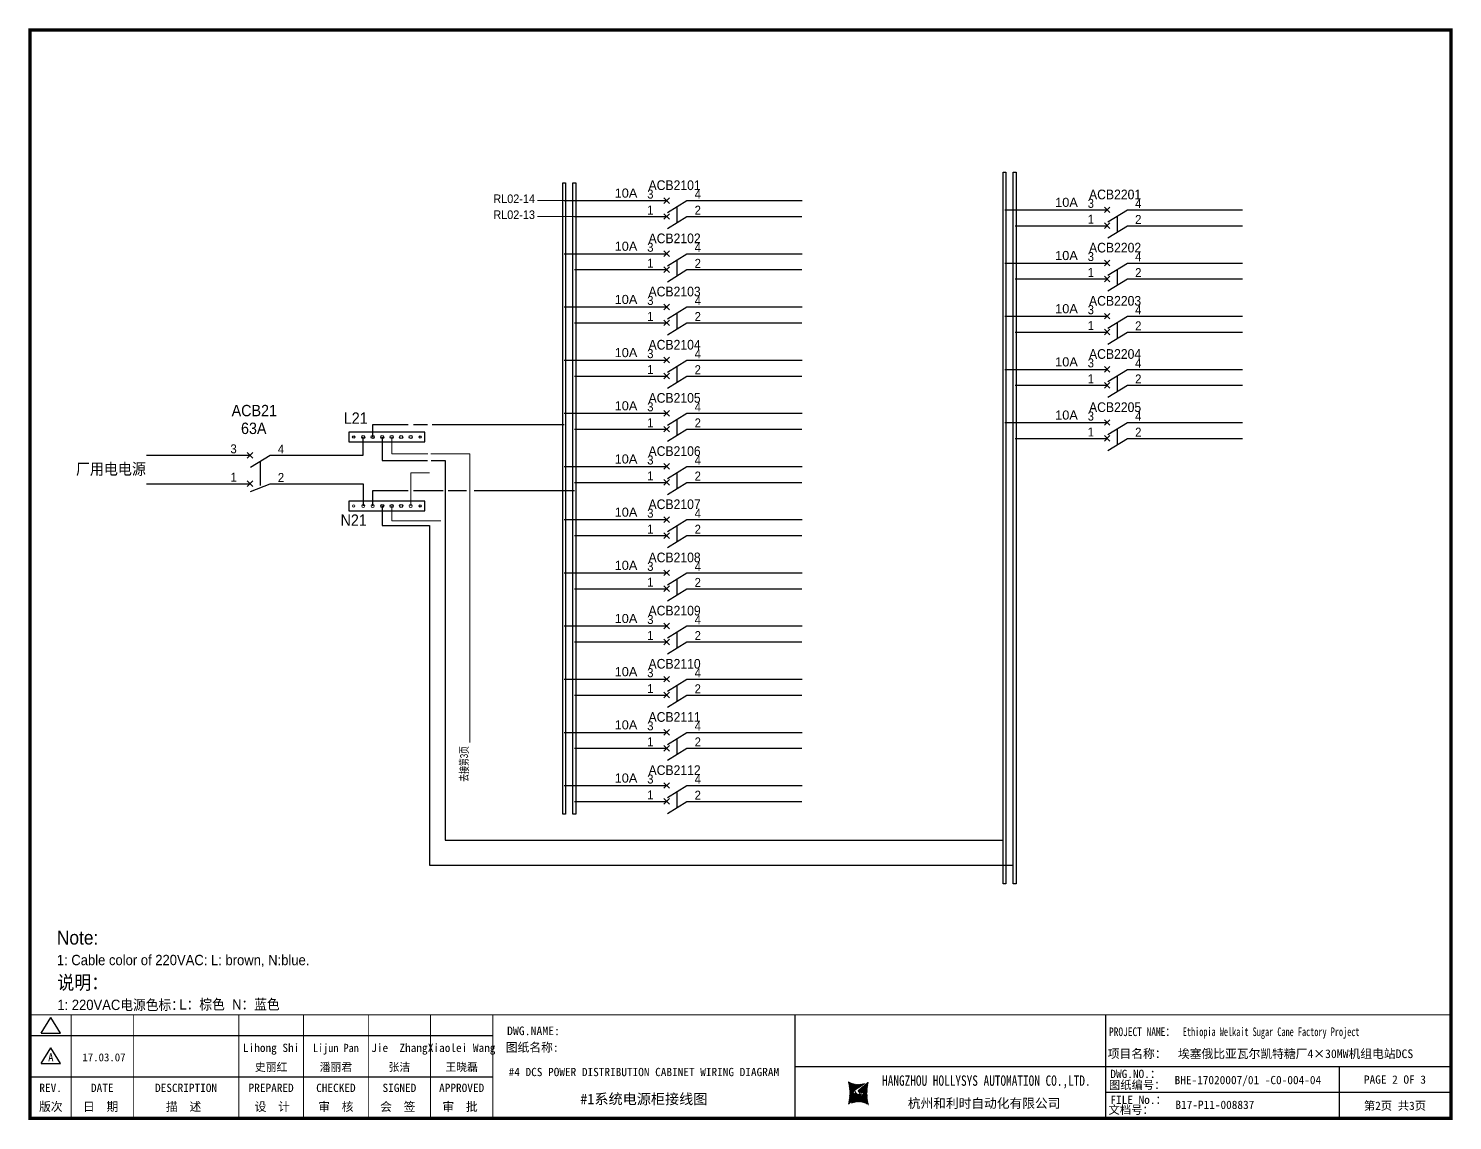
# Model space of a CAD drawing. Extents: x 81444 to 119867, y -54538 to -29386.
# Drawn here: x 96535 to 100660, y -50023 to -46860 of the extents above; entities that cross this region are included whole.
import ezdxf
from ezdxf.enums import TextEntityAlignment as Align
from ezdxf.lldxf.tags import DXFTag

# ---------------------------------------------------------------- set-up
doc = ezdxf.new("R2010")
doc.units = 0
doc.header["$LTSCALE"] = 100
doc.header["$MEASUREMENT"] = 0
for name, color, linetype in [('t', 1, 'Continuous'), ('标准图框及表格', 7, 'Continuous'), ('空气开关', 7, 'Continuous')]:
    doc.layers.add(name, color=color, linetype=linetype)
doc.layers.add('细实线', color=7, linetype='Continuous', lineweight=20)
doc.styles.add('HZ', font='arial.ttf', dxfattribs={"width": 0.7})
doc.styles.get("Standard").update_dxf_attribs({"font": ''})
doc.styles.get('Standard').set_extended_font_data('SimSun')
tags = doc.linetypes.add('CENTER', pattern=[2, 1.25, -0.25, 0.25, -0.25]).pattern_tags.tags
tags[10:11] = [DXFTag(74, 4), DXFTag(75, 0), DXFTag(340, '0'), DXFTag(46, 1.0), DXFTag(50, 0.0), DXFTag(44, 0.0), DXFTag(45, 0.0)]
tags[8:9] = [DXFTag(74, 4), DXFTag(75, 0), DXFTag(340, '0'), DXFTag(46, 1.0), DXFTag(50, 0.0), DXFTag(44, 0.0), DXFTag(45, 0.0)]
tags[6:7] = [DXFTag(74, 4), DXFTag(75, 0), DXFTag(340, '0'), DXFTag(46, 1.0), DXFTag(50, 0.0), DXFTag(44, 0.0), DXFTag(45, 0.0)]
tags[4:5] = [DXFTag(74, 4), DXFTag(75, 0), DXFTag(340, '0'), DXFTag(46, 1.0), DXFTag(50, 0.0), DXFTag(44, 0.0), DXFTag(45, 0.0)]
pattern_1 = [(45, (0, 0), (-0.736262898216564, 0.7362628982165641), [])]

# ---------------------------------------------------------------- blocks, each defined once
blk = doc.blocks.new('图框')
at = {"layer": '标准图框及表格'}
h = blk.add_hatch(dxfattribs=at)
h.set_pattern_fill('ANSI31', color=5, scale=8.329863809039892, style=0)
h.set_pattern_definition(pattern_1)
edge = h.paths.add_edge_path()
edge.add_arc((2399.257256036391, -2998.153851416566), 55.18534773488954, 238.1092081981581, 291.6531626184834)
edge.add_line((2419.619937407027, -3049.445018414634), (2388.525499730735, -3070.242821799802))
edge.add_arc((2238.907377712399, -3078.328790578547), 135.3602868968974, 346.3915348661821, 374.2500326978034)
edge.add_line((2370.467593623529, -3110.177132109857), (2397.50623789792, -3087.85242802291))
edge.add_line((2391.339199201146, -3080.281448750429), (2396.143986595598, -3080.898839897796))
edge.add_spline(control_points=[(2397.470018868538, -3087.887634953957), (2398.35948137939, -3087.023080631327), (2399.970992452319, -3085.456697735681), (2399.869182150054, -3081.252294174519), (2397.426500162081, -3081.012803431273), (2396.121921064187, -3080.884897048199)], knot_values=[0, 0, 0, 0, 6.844331067525468, 12.40042740766005, 18.76924275352248, 18.76924275352248, 18.76924275352248, 18.76924275352248], weights=[1, 1, 1, 1, 1, 1], degree=3, periodic=0)
edge.add_spline(control_points=[(2388.515363058686, -3070.265433304907), (2387.789374929038, -3070.86905758363), (2386.478198365832, -3071.959237952229), (2385.544096281083, -3073.38263759949), (2385.127199159644, -3074.017912079413)], knot_values=[0, 0, 0, 0, 5.253673658024614, 9.488438564008057, 9.488438564008057, 9.488438564008057, 9.488438564008057], weights=[1, 1, 1, 1, 1], degree=3, periodic=0)
edge.add_spline(control_points=[(2386.272665588534, -3072.281716856574), (2385.721471206634, -3072.905523096015), (2384.632427465753, -3074.386714445929), (2384.912828655535, -3077.72895088909), (2387.858851342782, -3079.895552619193), (2390.185443934519, -3080.145534927004), (2391.314573401905, -3080.266855002868)], knot_values=[10.66597461496156, 10.66597461496156, 10.66597461496156, 10.66597461496156, 18.97770399508879, 28.89455822145742, 41.119553648298, 52.64692538081317, 52.64692538081317, 52.64692538081317, 52.64692538081317], weights=[1, 1, 1, 1, 1, 1, 1], degree=3, periodic=0)
h = blk.add_hatch(dxfattribs=at)
h.set_pattern_fill('ANSI31', color=3, scale=8.329863809039892, style=0)
h.set_pattern_definition(pattern_1)
edge = h.paths.add_edge_path()
edge.add_line((2402.469732125144, -3075.776359090531), (2407.706041465404, -3076.440586092609))
edge.add_spline(control_points=[(2401.044493204623, -3068.769946203269), (2400.155030693568, -3069.634500525768), (2398.543519620813, -3071.200883421574), (2398.645329922932, -3075.40528698259), (2401.088011911052, -3075.644777725895), (2402.392591008975, -3075.772684108895)], knot_values=[0, 0, 0, 0, 6.844331067526932, 12.40042740766158, 18.76924275352342, 18.76924275352342, 18.76924275352342, 18.76924275352342], weights=[1, 1, 1, 1, 1, 1], degree=3, periodic=0)
edge.add_line((2428.046918449632, -3046.480449047325), (2401.008274175249, -3068.805153134272))
edge.add_spline(control_points=[(2412.625169549749, -3083.918607966574), (2413.015644598316, -3083.422785431954), (2413.86377905187, -3082.052674005965), (2413.601683417044, -3078.928630268005), (2410.655660730175, -3076.762028538062), (2408.329068138031, -3076.512046230251), (2407.199938671052, -3076.390726154226)], knot_values=[12.65408913243743, 12.65408913243743, 12.65408913243743, 12.65408913243743, 18.97770399508879, 28.89455822145742, 41.119553648298, 52.64692538081317, 52.64692538081317, 52.64692538081317, 52.64692538081317], weights=[1, 1, 1, 1, 1, 1, 1], degree=3, periodic=0)
edge.add_line((2411.626283690712, -3084.975693399283), (2412.781242849298, -3083.732051979769))
edge.add_line((2410.021343801694, -3086.399138189481), (2411.626283690712, -3084.975693399414))
edge.add_line((2378.894574665755, -3107.212562742519), (2409.989012342048, -3086.414759357351))
edge.add_arc((2399.257256036391, -3158.503729740543), 55.18534773488965, 58.10920819815809, 111.6531626184834)
edge.add_arc((2559.607134360383, -3078.328790578547), 135.360286896897, 166.3915348661823, 194.2500326978024)
at = {"color": 7}
for p, q in [((2215.642035047145, -2851.581424744189), (2215.642035047145, -3151.581424744189)), ((3115.642035047145, -2851.581424744189), (3115.642035047145, -3151.581424744189)), ((0, -2911.581424744189), (1340.158172602998, -2911.581424744189)), ((2215.642035047145, -3001.581424744189), (3115.642035047145, -3001.581424744189)), ((3115.642035047145, -3001.581424744189), (4115.642035047145, -3001.581424744189)), ((3791.785572043125, -3001.581424744189), (3791.785572043125, -3151.581424744189)), ((0, -3031.581424744189), (1340.158172602998, -3031.581424744189)), ((4115.642035047145, -3076.581424744189), (3115.642035047145, -3076.581424744189))]:
    blk.add_line(p, q, dxfattribs=at)
at = {"color": 7, "const_width": 3}
blk.add_lwpolyline([(4115.642035047145, -2851.581424744189), (0, -2851.581424744189)], dxfattribs=at)
at = {"layer": 't', "color": 7}
for p, q in [((31.94938321653171, -2904.992613363662), (59.89920926059131, -2859.122325316828)), ((87.8490353046218, -2904.992613363662), (59.89920926059131, -2859.122325316828)), ((31.94938321653171, -2904.992613363662), (87.8490353046218, -2904.992613363662)), ((31.94938321653171, -2992.977239491032), (59.89920926059131, -2947.106951444141)), ((87.8490353046218, -2992.977239491032), (59.89920926059131, -2947.106951444141)), ((31.94938321653171, -2992.977239491032), (87.8490353046218, -2992.977239491032))]:
    blk.add_line(p, q, dxfattribs=at)
at = {"layer": 't', "color": 7, "const_width": 9.61519705431492}
blk.add_lwpolyline([(4115.642035047145, -3151.581424744189), (4115.642035047145, 0), (0, 0), (0, -3151.581424744189)], close=True, dxfattribs=at)
at = {"layer": 't', "color": 7, "const_width": 2.40379926357873}
for points in [[(118.7653193609731, -2852.783324375967), (118.7653193609731, -3151.581424744189)], [(299.0502641293569, -2852.783324375967), (299.0502641293569, -3151.581424744189)], [(604.3883150879992, -2852.783324375967), (604.3883150879992, -3156.41304604568)], [(791.9882990770857, -2852.783324375967), (791.9882990770857, -3156.41304604568)], [(979.588283066143, -2852.783324375967), (979.588283066143, -3156.41304604568)], [(1159.873227834585, -2852.783324375967), (1159.873227834585, -3156.41304604568)], [(1340.158172602998, -2852.783324375967), (1340.158172602998, -3156.41304604568)]]:
    blk.add_lwpolyline(points, dxfattribs=at)
at = {"color": 7, "linetype": 'CENTER'}
for s, height, p in [('图纸编号：', 24, (3125.2212882557, -3066.664538382978)), ('杭州和利时自动化有限公司', 27, (2542.549152440595, -3121.114498389041)), ('文档号：', 24, (3124.032392707933, -3138.728717091954))]:
    blk.add_text(s, height=height, dxfattribs=at).set_placement(p)
at = {"color": 7, "flags": 8}
for tag, p, height in [('DWG.NAME:', (1381.636459220965, -2910.37952511241), 25), ('PROJECTNAME:', (3125.480185663539, -2912.807924402037), 24), ('PROJECTNAME：', (3339.10867075545, -2913.108539231762), 25), ('DWG.NO.:', (3128.186172261583, -3030.402470643486), 24), ('图纸编号', (3315.362718925957, -3052.404678158069), 24), ('FILENO.:', (3128.672545599984, -3106.104124450346), 24), ('文档号', (3317.726365529132, -3124.132485953713), 24)]:
    blk.add_attdef(tag, p, '', height=height, dxfattribs=at)
for tag, height, p in [('A', 23, (59.89920926059131, -2974.881554149018)), ('设计时间', 23, (213.8658221408186, -2974.881554149018)), ('RENLIU', 24, (698.1883070825425, -2950.380597809435)), ('SHUFENWANG', 24, (885.7882910716289, -2950.380597809435)), ('FANGHOU', 24, (1069.730755450379, -2950.380597809435)), ('DANDANLI', 24, (1250.015700218792, -2950.380597809435)), ('刘仁', 23, (698.1883070825425, -3002.188376027443)), ('王姝芬', 23, (885.7882910716289, -3002.188376027443)), ('侯方', 23, (1069.730755450379, -3002.188376027443)), ('李丹丹', 23, (1250.015700218792, -3002.188376027443)), ('#10STATIONONTROLCABINETCOVER', 30, (1777.900103825072, -3017.182374560078)), ('REV.', 24, (59.38265968048654, -3063.048954873535)), ('DATE', 24, (208.907791745165, -3063.048954873535)), ('DESCRIPTION', 24, (451.7192896086781, -3063.048954873535)), ('PREPARED', 24, (698.1883070825425, -3063.048954873535)), ('CHECKED', 24, (885.7882910716144, -3063.048954873535)), ('SIGNED', 24, (1069.730755450364, -3063.048954873535)), ('APPROVED', 24, (1250.015700218792, -3063.048954873535)), ('PAGEXOFX', 24, (3953.713803545135, -3039.081424744189)), ('图纸名称', 30, (1777.900103825072, -3094.695064044037)), ('第几页共几页', 24, (3953.713803545135, -3114.081424744189))]:
    blk.add_attdef(tag, text='', height=height, dxfattribs=at).set_placement(p, align=Align.MIDDLE)
for tag, p in [('图纸名称:', (1377.81237181677, -2965.923337057193)), ('项目名称：', (3121.562334825969, -2984.305160940257)), ('项目名称：', (3325.036680579346, -2984.305160940257))]:
    blk.add_attdef(tag, text='', height=25, dxfattribs=at).set_placement(p, align=Align.BOTTOM_LEFT)
at = {"color": 7, "width": 0.8, "flags": 8}
blk.add_attdef('HANGZHOUHOLLYSYSAUTOMATIONCO.,LTD.', text='', height=24, dxfattribs=at).set_placement((2770.082304289484, -3045.714803244191), align=Align.MIDDLE)
at = {"layer": 't', "color": 7}
for s, p in [('版次', (59.89920926059131, -3117.600441270843)), ('日  期', (204.1999693705875, -3117.600441270843)), ('描  述', (444.4895954714448, -3117.600441270843)), ('设  计', (701.4970341851513, -3117.600441270843)), ('审  核', (885.5947788425256, -3117.600441270843)), ('会  签', (1065.022933075787, -3117.600441270843)), ('审  批', (1245.3078778442, -3117.600441270843))]:
    blk.add_text(s, height=25, dxfattribs=at).set_placement(p, align=Align.MIDDLE_CENTER)
at = {"layer": '标准图框及表格', "color": 5, "style": 'HZ'}
for s, p in [('pgqh', (2373.884875617339, -3059.677228196226)), ('hollilas', (2374.051901626051, -3085.968484618272))]:
    blk.add_text(s, height=5.205656721233694, dxfattribs=at).set_placement(p)
at = {"layer": '标准图框及表格', "color": 3, "style": 'HZ'}
for s, height, p in [('auto', 8.676094535389492, (2400.907127263781, -3074.200036411981)), ('hollysys', 4.338047267694746, (2402.5381050141, -3099.731461394062))]:
    blk.add_text(s, height=height, dxfattribs=at).set_placement(p)
blk = doc.blocks.new('供电端子')
at = {"style": 'HZ', "width": 0.7}
blk.add_attdef('供电端子', (0, 0), '', height=17, dxfattribs=at)

msp = doc.modelspace()

# ---------------------------------------------------------------- linework, layer by layer
at = {"color": 6}
for p, q in [((98391.99919709458, -47366.6246254008), (98375.81543939991, -47350.44086770613)), ((98375.81543939991, -47366.6246254008), (98391.99919709458, -47350.44086770613)), ((98375.81543939991, -47412.7362608323), (98391.99919709458, -47396.55250313763)), ((98391.99919709458, -47412.7362608323), (98375.81543939991, -47396.55250313763)), ((98385.9893746223, -47393.3207327311), (98442.46104955842, -47358.53274655346)), ((99668.03985841759, -47393.46318301091), (99651.85610072291, -47377.27942531624)), ((99651.85610072291, -47393.46318301091), (99668.03985841759, -47377.27942531624)), ((99662.0300359453, -47420.15929034121), (99718.50171088142, -47385.37130416358)), ((98385.9893746223, -47439.4323681626), (98442.46104955842, -47404.64438198497)), ((99651.85610072291, -47439.57481844242), (99668.03985841759, -47423.39106074774)), ((99668.03985841759, -47439.57481844242), (99651.85610072291, -47423.39106074774)), ((99662.0300359453, -47466.27092577271), (99718.50171088142, -47431.48293959508)), ((98391.99919709458, -47520.6246254008), (98375.81543939991, -47504.44086770613)), ((98375.81543939991, -47520.6246254008), (98391.99919709458, -47504.44086770613)), ((98385.9893746223, -47547.3207327311), (98442.46104955842, -47512.53274655346)), ((98391.99919709458, -47566.7362608323), (98375.81543939991, -47550.55250313763)), ((98375.81543939991, -47566.7362608323), (98391.99919709458, -47550.55250313763)), ((98385.9893746223, -47593.4323681626), (98442.46104955842, -47558.64438198497)), ((99668.03985841759, -47547.46318301091), (99651.85610072291, -47531.27942531624)), ((99651.85610072291, -47547.46318301091), (99668.03985841759, -47531.27942531624)), ((99662.0300359453, -47574.15929034121), (99718.50171088142, -47539.37130416358)), ((99668.03985841759, -47593.57481844242), (99651.85610072291, -47577.39106074774)), ((99651.85610072291, -47593.57481844242), (99668.03985841759, -47577.39106074774)), ((99662.0300359453, -47620.27092577271), (99718.50171088142, -47585.48293959508)), ((98375.81543939991, -47674.6246254008), (98391.99919709458, -47658.44086770613)), ((98391.99919709458, -47674.6246254008), (98375.81543939991, -47658.44086770613)), ((98385.9893746223, -47701.3207327311), (98442.46104955842, -47666.53274655346)), ((99651.85610072291, -47701.46318301091), (99668.03985841759, -47685.27942531624)), ((99668.03985841759, -47701.46318301091), (99651.85610072291, -47685.27942531624)), ((98375.81543939991, -47720.7362608323), (98391.99919709458, -47704.55250313763)), ((98391.99919709458, -47720.7362608323), (98375.81543939991, -47704.55250313763)), ((98385.9893746223, -47747.4323681626), (98442.46104955842, -47712.64438198497)), ((99662.0300359453, -47728.15929034121), (99718.50171088142, -47693.37130416358)), ((99651.85610072291, -47747.57481844242), (99668.03985841759, -47731.39106074774)), ((99668.03985841759, -47747.57481844242), (99651.85610072291, -47731.39106074774)), ((99662.0300359453, -47774.27092577271), (99718.50171088142, -47739.48293959508)), ((98391.99919709458, -47828.6246254008), (98375.81543939991, -47812.44086770613)), ((98375.81543939991, -47828.6246254008), (98391.99919709458, -47812.44086770613)), ((98385.9893746223, -47855.3207327311), (98442.46104955842, -47820.53274655346)), ((99668.03985841759, -47855.46318301091), (99651.85610072291, -47839.27942531624)), ((99651.85610072291, -47855.46318301091), (99668.03985841759, -47839.27942531624)), ((99662.0300359453, -47882.15929034121), (99718.50171088142, -47847.37130416358)), ((98391.99919709458, -47874.7362608323), (98375.81543939991, -47858.55250313763)), ((98375.81543939991, -47874.7362608323), (98391.99919709458, -47858.55250313763)), ((98385.9893746223, -47901.4323681626), (98442.46104955842, -47866.64438198497)), ((99668.03985841759, -47901.57481844242), (99651.85610072291, -47885.39106074774)), ((99651.85610072291, -47901.57481844242), (99668.03985841759, -47885.39106074774)), ((99662.0300359453, -47928.27092577271), (99718.50171088142, -47893.48293959508)), ((98375.81543939991, -47982.6246254008), (98391.99919709458, -47966.44086770613)), ((98391.99919709458, -47982.6246254008), (98375.81543939991, -47966.44086770613)), ((98385.9893746223, -48009.3207327311), (98442.46104955842, -47974.53274655346)), ((98375.81543939991, -48028.7362608323), (98391.99919709458, -48012.55250313763)), ((98391.99919709458, -48028.7362608323), (98375.81543939991, -48012.55250313763)), ((99651.85610072291, -48009.46318301091), (99668.03985841759, -47993.27942531624)), ((99668.03985841759, -48009.46318301091), (99651.85610072291, -47993.27942531624)), ((99662.0300359453, -48036.15929034121), (99718.50171088142, -48001.37130416358)), ((98385.9893746223, -48055.4323681626), (98442.46104955842, -48020.64438198497)), ((99651.85610072291, -48055.57481844242), (99668.03985841759, -48039.39106074774)), ((99668.03985841759, -48055.57481844242), (99651.85610072291, -48039.39106074774)), ((99662.0300359453, -48082.27092577271), (99718.50171088142, -48047.48293959508)), ((98391.99919709458, -48136.6246254008), (98375.81543939991, -48120.44086770613)), ((98375.81543939991, -48136.6246254008), (98391.99919709458, -48120.44086770613)), ((98385.9893746223, -48163.3207327311), (98442.46104955842, -48128.53274655346)), ((98391.99919709458, -48182.7362608323), (98375.81543939991, -48166.55250313763)), ((98375.81543939991, -48182.7362608323), (98391.99919709458, -48166.55250313763)), ((98385.9893746223, -48209.4323681626), (98442.46104955842, -48174.64438198497)), ((98391.99919709458, -48290.6246254008), (98375.81543939991, -48274.44086770613)), ((98375.81543939991, -48290.6246254008), (98391.99919709458, -48274.44086770613)), ((98385.9893746223, -48317.3207327311), (98442.46104955842, -48282.53274655346)), ((98391.99919709458, -48336.7362608323), (98375.81543939991, -48320.55250313763)), ((98375.81543939991, -48336.7362608323), (98391.99919709458, -48320.55250313763)), ((98385.9893746223, -48363.4323681626), (98442.46104955842, -48328.64438198497)), ((98375.81543939991, -48444.6246254008), (98391.99919709458, -48428.44086770613)), ((98391.99919709458, -48444.6246254008), (98375.81543939991, -48428.44086770613)), ((98385.9893746223, -48471.3207327311), (98442.46104955842, -48436.53274655346)), ((98375.81543939991, -48490.7362608323), (98391.99919709458, -48474.55250313763)), ((98391.99919709458, -48490.7362608323), (98375.81543939991, -48474.55250313763)), ((98385.9893746223, -48517.4323681626), (98442.46104955842, -48482.64438198497)), ((98391.99919709458, -48598.6246254008), (98375.81543939991, -48582.44086770613)), ((98375.81543939991, -48598.6246254008), (98391.99919709458, -48582.44086770613)), ((98385.9893746223, -48625.3207327311), (98442.46104955842, -48590.53274655346)), ((98391.99919709458, -48644.7362608323), (98375.81543939991, -48628.55250313763)), ((98375.81543939991, -48644.7362608323), (98391.99919709458, -48628.55250313763)), ((98385.9893746223, -48671.4323681626), (98442.46104955842, -48636.64438198497)), ((98391.99919709458, -48752.6246254008), (98375.81543939991, -48736.44086770613)), ((98375.81543939991, -48752.6246254008), (98391.99919709458, -48736.44086770613)), ((98385.9893746223, -48779.3207327311), (98442.46104955842, -48744.53274655346)), ((98391.99919709458, -48798.7362608323), (98375.81543939991, -48782.55250313763)), ((98375.81543939991, -48798.7362608323), (98391.99919709458, -48782.55250313763)), ((98385.9893746223, -48825.4323681626), (98442.46104955842, -48790.64438198497)), ((98391.99919709458, -48906.6246254008), (98375.81543939991, -48890.44086770613)), ((98375.81543939991, -48906.6246254008), (98391.99919709458, -48890.44086770613)), ((98385.9893746223, -48933.3207327311), (98442.46104955842, -48898.53274655346)), ((98391.99919709458, -48952.7362608323), (98375.81543939991, -48936.55250313763)), ((98375.81543939991, -48952.7362608323), (98391.99919709458, -48936.55250313763)), ((98385.9893746223, -48979.4323681626), (98442.46104955842, -48944.64438198497)), ((98375.81543939991, -49060.6246254008), (98391.99919709458, -49044.44086770613)), ((98391.99919709458, -49060.6246254008), (98375.81543939991, -49044.44086770613)), ((98375.81543939991, -49106.7362608323), (98391.99919709458, -49090.55250313763)), ((98391.99919709458, -49106.7362608323), (98375.81543939991, -49090.55250313763)), ((98385.9893746223, -49087.3207327311), (98442.46104955842, -49052.53274655346)), ((98385.9893746223, -49133.4323681626), (98442.46104955842, -49098.64438198497))]:
    msp.add_line(p, q, dxfattribs=at)
at = {"color": 43}
for p, q in [((98087.24270461802, -47358.53274655346), (98383.90731824725, -47358.53274655346)), ((98442.46104955842, -47358.53274655346), (98776.15651170467, -47358.53274655346)), ((99363.28336594102, -47385.37130416358), (99659.94797957025, -47385.37130416358)), ((99718.50171088142, -47385.37130416358), (100052.1971730277, -47385.37130416358)), ((98087.24270461802, -47512.53274655346), (98383.90731824725, -47512.53274655346)), ((98442.46104955842, -47512.53274655346), (98776.15651170467, -47512.53274655346)), ((99363.28336594102, -47539.37130416358), (99659.94797957025, -47539.37130416358)), ((99718.50171088142, -47539.37130416358), (100052.1971730277, -47539.37130416358)), ((98087.24270461802, -47666.53274655346), (98383.90731824725, -47666.53274655346)), ((98442.46104955842, -47666.53274655346), (98776.15651170467, -47666.53274655346)), ((99363.28336594102, -47693.37130416358), (99659.94797957025, -47693.37130416358)), ((99718.50171088142, -47693.37130416358), (100052.1971730277, -47693.37130416358)), ((98087.24270461802, -47820.53274655346), (98383.90731824725, -47820.53274655346)), ((98442.46104955842, -47820.53274655346), (98776.15651170467, -47820.53274655346)), ((99363.28336594102, -47847.37130416358), (99659.94797957025, -47847.37130416358)), ((99718.50171088142, -47847.37130416358), (100052.1971730277, -47847.37130416358)), ((98087.24270461802, -47974.53274655346), (98383.90731824725, -47974.53274655346)), ((98442.46104955842, -47974.53274655346), (98776.15651170467, -47974.53274655346)), ((97532.29270461801, -48043.28274655346), (97532.29270461801, -48006.98274655348)), ((97532.29270461801, -48006.98274655348), (97635.14239712077, -48006.98274655348)), ((97650.33934535261, -48006.98274655348), (97691.25420597679, -48006.98274655348)), ((97704.50282751227, -48006.98274655348), (98087.24270461802, -48006.98274655348)), ((99363.28336594102, -48001.37130416358), (99659.94797957025, -48001.37130416358)), ((99718.50171088142, -48001.37130416358), (100052.1971730277, -48001.37130416358)), ((97504.79270461801, -48096.2487689969), (97504.79270461801, -48043.28274655346)), ((97559.79270461801, -48043.28274655346), (97559.79270461801, -48111.10142419602)), ((96877.20305495284, -48096.2487689969), (97176.61766858207, -48096.2487689969)), ((97235.17139989324, -48096.2487689969), (97504.79270461801, -48096.2487689969)), ((97559.79270461801, -48111.10142419602), (97691.25420597679, -48111.10142419602)), ((97701.77517013729, -48111.10142419602), (97741.84270461806, -48111.10142419602)), ((97741.84270461806, -48111.10142419602), (97741.84270461806, -48479.98274655348)), ((98087.24270461802, -48128.53274655346), (98383.90731824725, -48128.53274655346)), ((98442.46104955842, -48128.53274655346), (98776.15651170467, -48128.53274655346)), ((98087.24270461802, -48282.53274655346), (98383.90731824725, -48282.53274655346)), ((98442.46104955842, -48282.53274655346), (98776.15651170467, -48282.53274655346)), ((98087.24270461802, -48436.53274655346), (98383.90731824725, -48436.53274655346)), ((98442.46104955842, -48436.53274655346), (98776.15651170467, -48436.53274655346)), ((97741.84270461806, -48479.98274655348), (97741.84270461806, -49210.80549325728)), ((98087.24270461802, -48590.53274655346), (98383.90731824725, -48590.53274655346)), ((98442.46104955842, -48590.53274655346), (98776.15651170467, -48590.53274655346)), ((98087.24270461802, -48744.53274655346), (98383.90731824725, -48744.53274655346)), ((98442.46104955842, -48744.53274655346), (98776.15651170467, -48744.53274655346)), ((98087.24270461802, -48898.53274655346), (98383.90731824725, -48898.53274655346)), ((98442.46104955842, -48898.53274655346), (98776.15651170467, -48898.53274655346)), ((98087.24270461802, -49052.53274655346), (98383.90731824725, -49052.53274655346)), ((98442.46104955842, -49052.53274655346), (98776.15651170467, -49052.53274655346)), ((97741.84270461806, -49210.80549325728), (99358.8854899113, -49210.80549325728))]:
    msp.add_line(p, q, dxfattribs=at)
at = {"color": 5}
for p, q in [((98116.94270461804, -47404.64438198497), (98383.90731824725, -47404.64438198497)), ((98442.46104955842, -47404.64438198497), (98775.5668620395, -47404.64438198497)), ((99392.98336594104, -47431.48293959508), (99659.94797957025, -47431.48293959508)), ((99718.50171088142, -47431.48293959508), (100051.6075233625, -47431.48293959508)), ((98116.94270461804, -47558.64438198497), (98383.90731824725, -47558.64438198497)), ((98442.46104955842, -47558.64438198497), (98775.5668620395, -47558.64438198497)), ((99392.98336594104, -47585.48293959508), (99659.94797957025, -47585.48293959508)), ((99718.50171088142, -47585.48293959508), (100051.6075233625, -47585.48293959508)), ((98116.94270461804, -47712.64438198497), (98383.90731824725, -47712.64438198497)), ((98442.46104955842, -47712.64438198497), (98775.5668620395, -47712.64438198497)), ((99392.98336594104, -47739.48293959508), (99659.94797957025, -47739.48293959508)), ((99718.50171088142, -47739.48293959508), (100051.6075233625, -47739.48293959508)), ((98116.94270461804, -47866.64438198497), (98383.90731824725, -47866.64438198497)), ((98442.46104955842, -47866.64438198497), (98775.5668620395, -47866.64438198497)), ((99392.98336594104, -47893.48293959508), (99659.94797957025, -47893.48293959508)), ((99718.50171088142, -47893.48293959508), (100051.6075233625, -47893.48293959508)), ((98116.94270461804, -48020.64438198497), (98383.90731824725, -48020.64438198497)), ((98442.46104955842, -48020.64438198497), (98775.5668620395, -48020.64438198497)), ((99392.98336594104, -48047.48293959508), (99659.94797957025, -48047.48293959508)), ((99718.50171088142, -48047.48293959508), (100051.6075233625, -48047.48293959508)), ((96877.03009040782, -48178.66040442839), (97176.61766858207, -48178.66040442839)), ((97235.17139989324, -48178.66040442839), (97504.79270461801, -48178.66040442839)), ((97504.79270461801, -48178.66040442839), (97504.79270461801, -48242.93274655349)), ((98116.94270461804, -48174.64438198497), (98383.90731824725, -48174.64438198497)), ((98442.46104955842, -48174.64438198497), (98775.5668620395, -48174.64438198497)), ((97532.29270461801, -48242.93274655349), (97532.29270461801, -48198.38274655347)), ((97532.29270461801, -48198.38274655347), (97635.12681050721, -48198.38274655347)), ((97650.7134240783, -48198.38274655347), (97736.34270461806, -48198.38274655347)), ((97750.64270461805, -48198.38274655347), (97803.67333511385, -48198.38274655347)), ((97826.3447730355, -48198.38274655347), (97859.43410648726, -48198.38274655347)), ((97859.43410648726, -48198.38274655347), (98116.94270461804, -48198.38274655347)), ((97559.79270461801, -48242.93274655349), (97559.79270461801, -48299.25506774957)), ((97559.79270461801, -48299.25506774957), (97697.29270461801, -48299.25506774957)), ((97697.29270461801, -48299.25506774957), (97697.29270461801, -48479.43274655349)), ((98116.94270461804, -48328.64438198497), (98383.90731824725, -48328.64438198497)), ((98442.46104955842, -48328.64438198497), (98775.5668620395, -48328.64438198497)), ((97697.29270461801, -48479.43274655349), (97697.29270461801, -49283.50348433176)), ((98116.94270461804, -48482.64438198497), (98383.90731824725, -48482.64438198497)), ((98442.46104955842, -48482.64438198497), (98775.5668620395, -48482.64438198497)), ((98116.94270461804, -48636.64438198497), (98383.90731824725, -48636.64438198497)), ((98442.46104955842, -48636.64438198497), (98775.5668620395, -48636.64438198497)), ((98116.94270461804, -48790.64438198497), (98383.90731824725, -48790.64438198497)), ((98442.46104955842, -48790.64438198497), (98775.5668620395, -48790.64438198497)), ((98116.94270461804, -48944.64438198497), (98383.90731824725, -48944.64438198497)), ((98442.46104955842, -48944.64438198497), (98775.5668620395, -48944.64438198497)), ((98116.94270461804, -49098.64438198497), (98383.90731824725, -49098.64438198497)), ((98442.46104955842, -49098.64438198497), (98775.5668620395, -49098.64438198497)), ((97697.29270461801, -49283.50348433176), (99388.6374278391, -49283.50348433176))]:
    msp.add_line(p, q, dxfattribs=at)
for p, q in [((97184.7095474294, -48104.34064784423), (97168.52578973473, -48088.15689014956)), ((97168.52578973473, -48104.34064784423), (97184.7095474294, -48088.15689014956)), ((97178.69972495711, -48131.03675517453), (97235.17139989324, -48096.2487689969)), ((97168.52578973473, -48186.75228327572), (97184.7095474294, -48170.56852558105)), ((97184.7095474294, -48186.75228327572), (97168.52578973473, -48170.56852558105)), ((97178.69972495711, -48200.79839060603), (97235.17139989324, -48178.66040442839))]:
    msp.add_line(p, q)
at = {"color": 43}
for points in [[(98091.2299909417, -47306.83274655348), (98091.2299909417, -49135.66072398754), (98083.39270461805, -49135.66072398754), (98083.39270461805, -47306.83274655348)], [(99366.72277623496, -47275.88272988873), (99366.72277623496, -49337.64707625013), (99358.8854899113, -49337.64707625013), (99358.8854899113, -47275.88272988873)], [(97463.54270461801, -48057.03274655346), (97683.54270461801, -48057.03274655346), (97683.54270461801, -48029.53274655346), (97463.54270461801, -48029.53274655346)]]:
    msp.add_lwpolyline(points, close=True, dxfattribs=at)
at = {"color": 5}
for points in [[(98120.37999094167, -47306.83274655348), (98120.37999094167, -49135.66072398754), (98112.54270461801, -49135.66072398754), (98112.54270461801, -47306.83274655348)], [(99395.87277623493, -47275.88272988873), (99395.87277623493, -49337.64707625013), (99388.03548991127, -49337.64707625013), (99388.03548991127, -47275.88272988873)], [(97463.54270461801, -48256.68274655349), (97683.54270461801, -48256.68274655349), (97683.54270461801, -48229.18274655349), (97463.54270461801, -48229.18274655349)]]:
    msp.add_lwpolyline(points, close=True, dxfattribs=at)
for centre, radius in [((97477.29270461801, -48043.28274655346), 3.3), ((97504.79270461801, -48043.28274655346), 4.4), ((97532.29270461801, -48043.28274655346), 4.4), ((97559.79270461801, -48043.28274655346), 4.4), ((97587.29270461801, -48043.28274655346), 4.4), ((97614.79270461801, -48043.28274655346), 4.4), ((97642.29270461801, -48043.28274655346), 4.4), ((97669.79270461801, -48043.28274655346), 3.3), ((97559.79270461801, -48242.93274655349), 4.4), ((97587.29270461801, -48242.93274655349), 4.4), ((97614.79270461801, -48242.93274655349), 4.4), ((97669.79270461801, -48242.93274655349), 3.3)]:
    msp.add_circle(centre, radius)
at = {"lineweight": 20}
for centre, radius in [((97477.29270461801, -48242.93274655349), 3.3), ((97504.79270461801, -48242.93274655349), 4.4), ((97532.29270461801, -48242.93274655349), 4.4), ((97642.29270461801, -48242.93274655349), 4.4)]:
    msp.add_circle(centre, radius, dxfattribs=at)
at = {"layer": '空气开关', "color": 6}
for p, q in [((98414.22521209036, -47422.03837507377), (98414.22521209036, -47375.92673964229)), ((99690.26587341336, -47448.87693268388), (99690.26587341336, -47402.76529725241)), ((98414.22521209036, -47576.03837507377), (98414.22521209036, -47529.92673964229)), ((99690.26587341336, -47602.87693268388), (99690.26587341336, -47556.76529725241)), ((98414.22521209036, -47730.03837507377), (98414.22521209036, -47683.92673964229)), ((99690.26587341336, -47756.87693268388), (99690.26587341336, -47710.76529725241)), ((98414.22521209036, -47884.03837507377), (98414.22521209036, -47837.92673964229)), ((99690.26587341336, -47910.87693268388), (99690.26587341336, -47864.76529725241)), ((98414.22521209036, -48038.03837507377), (98414.22521209036, -47991.92673964229)), ((99690.26587341336, -48064.87693268388), (99690.26587341336, -48018.76529725241)), ((98414.22521209036, -48192.03837507377), (98414.22521209036, -48145.92673964229)), ((98414.22521209036, -48346.03837507377), (98414.22521209036, -48299.92673964229)), ((98414.22521209036, -48500.03837507377), (98414.22521209036, -48453.92673964229)), ((98414.22521209036, -48654.03837507377), (98414.22521209036, -48607.92673964229)), ((98414.22521209036, -48808.03837507377), (98414.22521209036, -48761.92673964229)), ((98414.22521209036, -48962.03837507377), (98414.22521209036, -48915.92673964229)), ((98414.22521209036, -49116.03837507377), (98414.22521209036, -49069.92673964229))]:
    msp.add_line(p, q, dxfattribs=at)
at = {"layer": '空气开关'}
msp.add_line((97206.93556242518, -48183.40439751722), (97206.93556242518, -48113.64276208573), dxfattribs=at)
at = {"layer": '细实线', "color": 43}
for p, q in [((98088.11406869715, -47358.79563955017), (98009.90387382454, -47358.79563955017)), ((97587.29270461801, -48043.28274655346), (97587.29270461801, -48092.13469855601)), ((97587.29270461801, -48092.13469855601), (97691.6438713161, -48092.13469855601)), ((97700.67205857747, -48092.13469855601), (97814.05141253688, -48092.13469855601)), ((97814.05141253688, -48092.13469855601), (97814.05141253688, -48927.52458823199))]:
    msp.add_line(p, q, dxfattribs=at)
at = {"layer": '细实线', "color": 5}
for p, q in [((98117.81406869716, -47404.90727498167), (98009.90387382454, -47404.90727498167)), ((97642.29270461801, -48242.93274655349), (97642.29270461801, -48146.91220146818)), ((97642.29270461801, -48146.91220146818), (97696.62847033615, -48146.91220146818)), ((97587.29270461801, -48242.93274655349), (97587.29270461801, -48286.14675930554)), ((97587.29270461801, -48286.14675930554), (97729.75615622062, -48286.14675930554))]:
    msp.add_line(p, q, dxfattribs=at)

# ---------------------------------------------------------------- block references
at = {"color": 1}
ref = msp.add_blockref('图框', (96539.9523135423, -46865.05013506858), dxfattribs=at)
ref.add_attrib('第几页共几页', '第2页 共3页', dxfattribs={"color": 7, "height": 24, "flags": 8}).set_placement((100493.6661170874, -49979.13155981277), align=Align.MIDDLE)
ref.add_attrib('图纸编号', 'BHE-17020007/01 -C0-004-04', (99855.31503246825, -49917.45481322665), dxfattribs={"color": 7, "height": 24, "flags": 8})
ref.add_attrib('文档号', 'B17-P11-008837', (99857.67867907142, -49989.18262102229), dxfattribs={"color": 7, "height": 24, "flags": 8})
ref.add_attrib('图纸名称', '#1系统电源柜接线图', dxfattribs={"color": 7, "height": 30, "flags": 8}).set_placement((98317.85241736736, -49959.74519911262), align=Align.MIDDLE)
ref.add_attrib('刘仁', '史丽红', dxfattribs={"color": 7, "height": 23, "flags": 8}).set_placement((97238.14062062484, -49867.23851109602), align=Align.MIDDLE)
ref.add_attrib('王姝芬', '潘丽君', dxfattribs={"color": 7, "height": 23, "flags": 8}).set_placement((97425.74060461392, -49867.23851109602), align=Align.MIDDLE)
ref.add_attrib('侯方', '张洁', dxfattribs={"color": 7, "height": 23, "flags": 8}).set_placement((97609.68306899267, -49867.23851109602), align=Align.MIDDLE)
ref.add_attrib('李丹丹', '王晓磊', dxfattribs={"color": 7, "height": 23, "flags": 8}).set_placement((97789.96801376108, -49867.23851109602), align=Align.MIDDLE)
ref.add_attrib('设计时间', '17.03.07', dxfattribs={"color": 7, "height": 23, "flags": 8}).set_placement((96753.81813568312, -49839.9316892176), align=Align.MIDDLE)
ref.add_attrib('A', 'A', dxfattribs={"color": 7, "height": 23, "flags": 8}).set_placement((96599.85152280288, -49839.9316892176), align=Align.MIDDLE)
ref.add_attrib('REV.', 'REV.', dxfattribs={"color": 7, "height": 24, "flags": 8}).set_placement((96599.33497322278, -49928.09908994212), align=Align.MIDDLE)
ref.add_attrib('DATE', 'DATE', dxfattribs={"color": 7, "height": 24, "flags": 8}).set_placement((96748.86010528746, -49928.09908994212), align=Align.MIDDLE)
ref.add_attrib('DESCRIBE', 'DESCRIPTION', dxfattribs={"color": 7, "height": 24, "flags": 8}).set_placement((96991.67160315097, -49928.09908994212), align=Align.MIDDLE)
ref.add_attrib('PREPARE', 'PREPARED', dxfattribs={"color": 7, "height": 24, "flags": 8}).set_placement((97238.14062062484, -49928.09908994212), align=Align.MIDDLE)
ref.add_attrib('VERIFY', 'CHECKED', dxfattribs={"color": 7, "height": 24, "flags": 8}).set_placement((97425.74060461391, -49928.09908994212), align=Align.MIDDLE)
ref.add_attrib('SIGN', 'SIGNED', dxfattribs={"color": 7, "height": 24, "flags": 8}).set_placement((97609.68306899266, -49928.09908994212), align=Align.MIDDLE)
ref.add_attrib('APPROVER', 'APPROVED', dxfattribs={"color": 7, "height": 24, "flags": 8}).set_placement((97789.96801376108, -49928.09908994212), align=Align.MIDDLE)
ref.add_attrib('RENLIU', 'Lihong Shi', dxfattribs={"color": 7, "height": 24, "flags": 8}).set_placement((97238.14062062484, -49815.43073287802), align=Align.MIDDLE)
ref.add_attrib('SHUFENWANG', 'Lijun Pan', dxfattribs={"color": 7, "height": 24, "width": 0.9, "flags": 8}).set_placement((97425.74060461392, -49815.43073287802), align=Align.MIDDLE)
ref.add_attrib('FANGHOU', 'Jie  Zhang', dxfattribs={"color": 7, "height": 24, "flags": 8}).set_placement((97609.68306899267, -49815.43073287802), align=Align.MIDDLE)
ref.add_attrib('DANDANLI', 'Xiaolei Wang', dxfattribs={"color": 7, "height": 24, "flags": 8}).set_placement((97789.96801376108, -49815.43073287802), align=Align.MIDDLE)
ref.add_attrib('DWG.NAME:', 'DWG.NAME:', (97921.58877276325, -49775.42966018099), dxfattribs={"color": 7, "height": 25, "flags": 8})
ref.add_attrib('#10STATIONONTROLCABINETCOVER', '#4 DCS POWER DISTRIBUTION CABINET WIRING DIAGRAM', dxfattribs={"color": 7, "height": 24, "flags": 8}).set_placement((98317.85241736736, -49882.23250962866), align=Align.MIDDLE)
ref.add_attrib('图纸名称:', '图纸名称:', dxfattribs={"color": 7, "height": 25, "flags": 8}).set_placement((97917.76468535907, -49830.97347212578), align=Align.BOTTOM_LEFT)
ref.add_attrib('HANGZHOUHOLLYSYSAUTOMATIONCO.,LTD', 'HANGZHOU HOLLYSYS AUTOMATION CO.,LTD.', dxfattribs={"color": 7, "height": 30, "width": 0.8, "flags": 8}).set_placement((99310.03461783177, -49910.76493831277), align=Align.MIDDLE)
ref.add_attrib('PROJECTNAME：', 'PROJECT NAME：', (99665.33873577246, -49778.15867430034), dxfattribs={"color": 7, "height": 25, "width": 0.8, "flags": 8})
ref.add_attrib('项目名称：', '项目名称：', dxfattribs={"color": 7, "height": 25, "flags": 8}).set_placement((99661.51464836826, -49849.35529600884), align=Align.BOTTOM_LEFT)
ref.add_attrib('PROJECTNAME：', 'Ethiopia Welkait Sugar Cane Factory Project', (99879.06098429774, -49778.15867430034), dxfattribs={"color": 7, "height": 25, "width": 0.7, "flags": 8})
ref.add_attrib('项目名称：', '埃塞俄比亚瓦尔凯特糖厂4×30MW机组电站DCS', dxfattribs={"color": 7, "height": 25, "flags": 8}).set_placement((99864.98899412164, -49849.35529600884), align=Align.BOTTOM_LEFT)
ref.add_attrib('PAGEXOFX', 'PAGE 2 OF 3', dxfattribs={"color": 7, "height": 24, "flags": 8}).set_placement((100493.6661170874, -49904.13155981277), align=Align.MIDDLE)
ref.add_attrib('DWG.NO.：', 'DWG.NO.：', (99669.3273621623, -49899.6386813681), dxfattribs={"color": 7, "height": 24, "flags": 8})
ref.add_attrib('FILENO.：', 'FILE No.：', (99669.3273621623, -49974.6386813681), dxfattribs={"color": 7, "height": 24, "flags": 8})
ref = msp.add_blockref('供电端子', (98406.89526347024, -47328.06458998263), dxfattribs=dict(xscale=0.9349999999976717, yscale=0.9349999999976717))
ref.add_attrib('供电端子', 'ACB2101', dxfattribs={"height": 28.05, "style": 'HZ', "width": 0.9}).set_placement((98406.89526347024, -47328.06458998263), align=Align.CENTER)
ref = msp.add_blockref('供电端子', (97881.85387382453, -47365.89419391865), dxfattribs=dict(xscale=0.9349999999976717, yscale=0.9349999999976717))
ref.add_attrib('供电端子', 'RL02-14', (97881.85387382453, -47365.89419391865), dxfattribs={"height": 25, "style": 'HZ', "width": 0.9})
ref = msp.add_blockref('供电端子', (98266.09526347026, -47350.06458998263), dxfattribs=dict(xscale=0.9349999999976717, yscale=0.9349999999976717))
ref.add_attrib('供电端子', '10A', dxfattribs={"height": 26.4, "style": 'HZ'}).set_placement((98266.09526347026, -47350.06458998263), align=Align.CENTER)
ref = msp.add_blockref('供电端子', (99542.13592479326, -47376.90314759275), dxfattribs=dict(xscale=0.9349999999976717, yscale=0.9349999999976717))
ref.add_attrib('供电端子', '10A', dxfattribs={"height": 26.4, "style": 'HZ'}).set_placement((99542.13592479326, -47376.90314759275), align=Align.CENTER)
ref = msp.add_blockref('供电端子', (99682.93592479324, -47354.90314759275), dxfattribs=dict(xscale=0.9349999999976717, yscale=0.9349999999976717))
ref.add_attrib('供电端子', 'ACB2201', dxfattribs={"height": 28.05, "style": 'HZ', "width": 0.9}).set_placement((99682.93592479324, -47354.90314759275), align=Align.CENTER)
ref = msp.add_blockref('供电端子', (97881.85387382453, -47412.00582935015), dxfattribs=dict(xscale=0.9349999999976717, yscale=0.9349999999976717))
ref.add_attrib('供电端子', 'RL02-13', (97881.85387382453, -47412.00582935015), dxfattribs={"height": 25, "style": 'HZ', "width": 0.9})
ref = msp.add_blockref('供电端子', (98266.09526347026, -47504.06458998263), dxfattribs=dict(xscale=0.9349999999976717, yscale=0.9349999999976717))
ref.add_attrib('供电端子', '10A', dxfattribs={"height": 26.4, "style": 'HZ'}).set_placement((98266.09526347026, -47504.06458998263), align=Align.CENTER)
ref = msp.add_blockref('供电端子', (98406.89526347024, -47482.06458998263), dxfattribs=dict(xscale=0.9349999999976717, yscale=0.9349999999976717))
ref.add_attrib('供电端子', 'ACB2102', dxfattribs={"height": 28.05, "style": 'HZ', "width": 0.9}).set_placement((98406.89526347024, -47482.06458998263), align=Align.CENTER)
ref = msp.add_blockref('供电端子', (99682.93592479324, -47508.90314759275), dxfattribs=dict(xscale=0.9349999999976717, yscale=0.9349999999976717))
ref.add_attrib('供电端子', 'ACB2202', dxfattribs={"height": 28.05, "style": 'HZ', "width": 0.9}).set_placement((99682.93592479324, -47508.90314759275), align=Align.CENTER)
ref = msp.add_blockref('供电端子', (99542.13592479326, -47530.90314759275), dxfattribs=dict(xscale=0.9349999999976717, yscale=0.9349999999976717))
ref.add_attrib('供电端子', '10A', dxfattribs={"height": 26.4, "style": 'HZ'}).set_placement((99542.13592479326, -47530.90314759275), align=Align.CENTER)
ref = msp.add_blockref('供电端子', (98266.09526347026, -47658.06458998263), dxfattribs=dict(xscale=0.9349999999976717, yscale=0.9349999999976717))
ref.add_attrib('供电端子', '10A', dxfattribs={"height": 26.4, "style": 'HZ'}).set_placement((98266.09526347026, -47658.06458998263), align=Align.CENTER)
ref = msp.add_blockref('供电端子', (98406.89526347024, -47636.06458998263), dxfattribs=dict(xscale=0.9349999999976717, yscale=0.9349999999976717))
ref.add_attrib('供电端子', 'ACB2103', dxfattribs={"height": 28.05, "style": 'HZ', "width": 0.9}).set_placement((98406.89526347024, -47636.06458998263), align=Align.CENTER)
ref = msp.add_blockref('供电端子', (99682.93592479324, -47662.90314759275), dxfattribs=dict(xscale=0.9349999999976717, yscale=0.9349999999976717))
ref.add_attrib('供电端子', 'ACB2203', dxfattribs={"height": 28.05, "style": 'HZ', "width": 0.9}).set_placement((99682.93592479324, -47662.90314759275), align=Align.CENTER)
ref = msp.add_blockref('供电端子', (99542.13592479326, -47684.90314759275), dxfattribs=dict(xscale=0.9349999999976717, yscale=0.9349999999976717))
ref.add_attrib('供电端子', '10A', dxfattribs={"height": 26.4, "style": 'HZ'}).set_placement((99542.13592479326, -47684.90314759275), align=Align.CENTER)
ref = msp.add_blockref('供电端子', (98406.89526347024, -47790.06458998263), dxfattribs=dict(xscale=0.9349999999976717, yscale=0.9349999999976717))
ref.add_attrib('供电端子', 'ACB2104', dxfattribs={"height": 28.05, "style": 'HZ', "width": 0.9}).set_placement((98406.89526347024, -47790.06458998263), align=Align.CENTER)
ref = msp.add_blockref('供电端子', (98266.09526347026, -47812.06458998263), dxfattribs=dict(xscale=0.9349999999976717, yscale=0.9349999999976717))
ref.add_attrib('供电端子', '10A', dxfattribs={"height": 26.4, "style": 'HZ'}).set_placement((98266.09526347026, -47812.06458998263), align=Align.CENTER)
ref = msp.add_blockref('供电端子', (99682.93592479324, -47816.90314759275), dxfattribs=dict(xscale=0.9349999999976717, yscale=0.9349999999976717))
ref.add_attrib('供电端子', 'ACB2204', dxfattribs={"height": 28.05, "style": 'HZ', "width": 0.9}).set_placement((99682.93592479324, -47816.90314759275), align=Align.CENTER)
ref = msp.add_blockref('供电端子', (99542.13592479326, -47838.90314759275), dxfattribs=dict(xscale=0.9349999999976717, yscale=0.9349999999976717))
ref.add_attrib('供电端子', '10A', dxfattribs={"height": 26.4, "style": 'HZ'}).set_placement((99542.13592479326, -47838.90314759275), align=Align.CENTER)
ref = msp.add_blockref('供电端子', (98406.89526347024, -47944.06458998263), dxfattribs=dict(xscale=0.9349999999976717, yscale=0.9349999999976717))
ref.add_attrib('供电端子', 'ACB2105', dxfattribs={"height": 28.05, "style": 'HZ', "width": 0.9}).set_placement((98406.89526347024, -47944.06458998263), align=Align.CENTER)
ref = msp.add_blockref('供电端子', (98266.09526347026, -47966.06458998263), dxfattribs=dict(xscale=0.9349999999976717, yscale=0.9349999999976717))
ref.add_attrib('供电端子', '10A', dxfattribs={"height": 26.4, "style": 'HZ'}).set_placement((98266.09526347026, -47966.06458998263), align=Align.CENTER)
ref = msp.add_blockref('供电端子', (99542.13592479326, -47992.90314759275), dxfattribs=dict(xscale=0.9349999999976717, yscale=0.9349999999976717))
ref.add_attrib('供电端子', '10A', dxfattribs={"height": 26.4, "style": 'HZ'}).set_placement((99542.13592479326, -47992.90314759275), align=Align.CENTER)
ref = msp.add_blockref('供电端子', (99682.93592479324, -47970.90314759275), dxfattribs=dict(xscale=0.9349999999976717, yscale=0.9349999999976717))
ref.add_attrib('供电端子', 'ACB2205', dxfattribs={"height": 28.05, "style": 'HZ', "width": 0.9}).set_placement((99682.93592479324, -47970.90314759275), align=Align.CENTER)
ref = msp.add_blockref('供电端子', (98266.09526347026, -48120.06458998263), dxfattribs=dict(xscale=0.9349999999976717, yscale=0.9349999999976717))
ref.add_attrib('供电端子', '10A', dxfattribs={"height": 26.4, "style": 'HZ'}).set_placement((98266.09526347026, -48120.06458998263), align=Align.CENTER)
ref = msp.add_blockref('供电端子', (98406.89526347024, -48098.06458998263), dxfattribs=dict(xscale=0.9349999999976717, yscale=0.9349999999976717))
ref.add_attrib('供电端子', 'ACB2106', dxfattribs={"height": 28.05, "style": 'HZ', "width": 0.9}).set_placement((98406.89526347024, -48098.06458998263), align=Align.CENTER)
ref = msp.add_blockref('供电端子', (98406.89526347024, -48252.06458998263), dxfattribs=dict(xscale=0.9349999999976717, yscale=0.9349999999976717))
ref.add_attrib('供电端子', 'ACB2107', dxfattribs={"height": 28.05, "style": 'HZ', "width": 0.9}).set_placement((98406.89526347024, -48252.06458998263), align=Align.CENTER)
ref = msp.add_blockref('供电端子', (98266.09526347026, -48274.06458998263), dxfattribs=dict(xscale=0.9349999999976717, yscale=0.9349999999976717))
ref.add_attrib('供电端子', '10A', dxfattribs={"height": 26.4, "style": 'HZ'}).set_placement((98266.09526347026, -48274.06458998263), align=Align.CENTER)
ref = msp.add_blockref('供电端子', (98406.89526347024, -48406.06458998263), dxfattribs=dict(xscale=0.9349999999976717, yscale=0.9349999999976717))
ref.add_attrib('供电端子', 'ACB2108', dxfattribs={"height": 28.05, "style": 'HZ', "width": 0.9}).set_placement((98406.89526347024, -48406.06458998263), align=Align.CENTER)
ref = msp.add_blockref('供电端子', (98266.09526347026, -48428.06458998263), dxfattribs=dict(xscale=0.9349999999976717, yscale=0.9349999999976717))
ref.add_attrib('供电端子', '10A', dxfattribs={"height": 26.4, "style": 'HZ'}).set_placement((98266.09526347026, -48428.06458998263), align=Align.CENTER)
ref = msp.add_blockref('供电端子', (98406.89526347024, -48560.06458998263), dxfattribs=dict(xscale=0.9349999999976717, yscale=0.9349999999976717))
ref.add_attrib('供电端子', 'ACB2109', dxfattribs={"height": 28.05, "style": 'HZ', "width": 0.9}).set_placement((98406.89526347024, -48560.06458998263), align=Align.CENTER)
ref = msp.add_blockref('供电端子', (98266.09526347026, -48582.06458998263), dxfattribs=dict(xscale=0.9349999999976717, yscale=0.9349999999976717))
ref.add_attrib('供电端子', '10A', dxfattribs={"height": 26.4, "style": 'HZ'}).set_placement((98266.09526347026, -48582.06458998263), align=Align.CENTER)
ref = msp.add_blockref('供电端子', (98266.09526347026, -48736.06458998263), dxfattribs=dict(xscale=0.9349999999976717, yscale=0.9349999999976717))
ref.add_attrib('供电端子', '10A', dxfattribs={"height": 26.4, "style": 'HZ'}).set_placement((98266.09526347026, -48736.06458998263), align=Align.CENTER)
ref = msp.add_blockref('供电端子', (98406.89526347024, -48714.06458998263), dxfattribs=dict(xscale=0.9349999999976717, yscale=0.9349999999976717))
ref.add_attrib('供电端子', 'ACB2110', dxfattribs={"height": 28.05, "style": 'HZ', "width": 0.9}).set_placement((98406.89526347024, -48714.06458998263), align=Align.CENTER)
ref = msp.add_blockref('供电端子', (98406.89526347024, -48868.06458998263), dxfattribs=dict(xscale=0.9349999999976717, yscale=0.9349999999976717))
ref.add_attrib('供电端子', 'ACB2111', dxfattribs={"height": 28.05, "style": 'HZ', "width": 0.9}).set_placement((98406.89526347024, -48868.06458998263), align=Align.CENTER)
ref = msp.add_blockref('供电端子', (98266.09526347026, -48890.06458998263), dxfattribs=dict(xscale=0.9349999999976717, yscale=0.9349999999976717))
ref.add_attrib('供电端子', '10A', dxfattribs={"height": 26.4, "style": 'HZ'}).set_placement((98266.09526347026, -48890.06458998263), align=Align.CENTER)
ref = msp.add_blockref('供电端子', (98406.89526347024, -49022.06458998263), dxfattribs=dict(xscale=0.9349999999976717, yscale=0.9349999999976717))
ref.add_attrib('供电端子', 'ACB2112', dxfattribs={"height": 28.05, "style": 'HZ', "width": 0.9}).set_placement((98406.89526347024, -49022.06458998263), align=Align.CENTER)
ref = msp.add_blockref('供电端子', (98266.09526347026, -49044.06458998263), dxfattribs=dict(xscale=0.9349999999976717, yscale=0.9349999999976717))
ref.add_attrib('供电端子', '10A', dxfattribs={"height": 26.4, "style": 'HZ'}).set_placement((98266.09526347026, -49044.06458998263), align=Align.CENTER)

# ---------------------------------------------------------------- texts
at = {"style": 'HZ', "width": 0.9}
for s, p in [('ACB21', (97123.61517657572, -47983.22419045451)), ('L21', (97448.57328170806, -48005.05697354597)), ('63A', (97150.82170119858, -48034.6569695511)), ('厂用电电源', (96672.75542944, -48152.29614709165)), ('N21', (97439.17714470805, -48300.51328143255))]:
    msp.add_text(s, height=33, dxfattribs=at).set_placement(p)
at = {"style": 'HZ', "width": 0.7}
msp.add_text('去接第3页', height=23.1, rotation=90, dxfattribs=at).set_placement((97808.61123181443, -49041.46393295265))
at = {"color": 3, "style": 'HZ', "width": 0.9}
for s, height, p in [('Note:', 40, (96617.33580411121, -49513.14536864935)), ('1: Cable color of 220VAC: L: brown, N:blue.', 30, (96617.33580411121, -49572.89080493677)), ('说明：', 40, (96618.75325269304, -49643.02953282539)), ('说明：', 40, (96618.75325269304, -49643.02953282539)), ('L：棕色', 30, (96972.40958554693, -49701.34334675405)), ('N：蓝色', 30, (97125.02705443476, -49701.34350930493)), ('1: 220VAC电源色标：', 30, (96618.75325269304, -49702.77496911281))]:
    msp.add_text(s, height=height, dxfattribs=at).set_placement(p)
at = {"layer": '空气开关', "style": 'HZ', "width": 0.9}
for s, p in [('3', (98327.49755006924, -47352.83778423125)), ('4', (98464.91004965163, -47353.29594866418)), ('3', (99603.53821139224, -47379.67634184136)), ('4', (99740.95071097463, -47380.13450627429)), ('1', (98327.49755006924, -47398.94941966275)), ('2', (98464.91004965163, -47399.40758409568)), ('1', (99603.53821139224, -47425.78797727286)), ('2', (99740.95071097463, -47426.24614170579)), ('3', (98327.49755006924, -47506.83778423125)), ('4', (98464.91004965163, -47507.29594866418)), ('3', (99603.53821139224, -47533.67634184136)), ('4', (99740.95071097463, -47534.13450627429)), ('1', (98327.49755006924, -47552.94941966275)), ('2', (98464.91004965163, -47553.40758409568)), ('1', (99603.53821139224, -47579.78797727286)), ('2', (99740.95071097463, -47580.24614170579)), ('3', (98327.49755006924, -47660.83778423125)), ('4', (98464.91004965163, -47661.29594866418)), ('1', (98327.49755006924, -47706.94941966275)), ('2', (98464.91004965163, -47707.40758409568)), ('3', (99603.53821139224, -47687.67634184136)), ('4', (99740.95071097463, -47688.13450627429)), ('1', (99603.53821139224, -47733.78797727286)), ('2', (99740.95071097463, -47734.24614170579)), ('3', (98327.49755006924, -47814.83778423125)), ('4', (98464.91004965163, -47815.29594866418)), ('1', (98327.49755006924, -47860.94941966275)), ('2', (98464.91004965163, -47861.40758409568)), ('3', (99603.53821139224, -47841.67634184136)), ('4', (99740.95071097463, -47842.13450627429)), ('1', (99603.53821139224, -47887.78797727286)), ('2', (99740.95071097463, -47888.24614170579)), ('3', (98327.49755006924, -47968.83778423125)), ('4', (98464.91004965163, -47969.29594866418)), ('3', (99603.53821139224, -47995.67634184136)), ('4', (99740.95071097463, -47996.13450627429)), ('1', (98327.49755006924, -48014.94941966275)), ('2', (98464.91004965163, -48015.40758409568)), ('1', (99603.53821139224, -48041.78797727286)), ('2', (99740.95071097463, -48042.24614170579)), ('3', (97120.20790040406, -48090.55380667468)), ('4', (97257.62039998645, -48091.01197110761)), ('3', (98327.49755006924, -48122.83778423125)), ('4', (98464.91004965163, -48123.29594866418)), ('1', (97120.20790040406, -48172.96544210617)), ('2', (97257.62039998645, -48173.4236065391)), ('1', (98327.49755006924, -48168.94941966275)), ('2', (98464.91004965163, -48169.40758409568)), ('3', (98327.49755006924, -48276.83778423128)), ('4', (98464.91004965163, -48277.29594866418)), ('1', (98327.49755006924, -48322.94941966275)), ('2', (98464.91004965163, -48323.40758409568)), ('3', (98327.49755006924, -48430.83778423128)), ('4', (98464.91004965163, -48431.29594866418)), ('1', (98327.49755006924, -48476.94941966275)), ('2', (98464.91004965163, -48477.40758409568)), ('3', (98327.49755006924, -48584.83778423128)), ('4', (98464.91004965163, -48585.29594866418)), ('1', (98327.49755006924, -48630.94941966275)), ('2', (98464.91004965163, -48631.40758409568)), ('3', (98327.49755006924, -48738.83778423128)), ('4', (98464.91004965163, -48739.29594866418)), ('1', (98327.49755006924, -48784.94941966275)), ('2', (98464.91004965163, -48785.40758409568)), ('3', (98327.49755006924, -48892.83778423128)), ('4', (98464.91004965163, -48893.29594866418)), ('1', (98327.49755006924, -48938.94941966275)), ('2', (98464.91004965163, -48939.40758409568)), ('3', (98327.49755006924, -49046.83778423128)), ('4', (98464.91004965163, -49047.29594866418)), ('1', (98327.49755006924, -49092.94941966275)), ('2', (98464.91004965163, -49093.40758409568))]:
    msp.add_text(s, height=26.00961058081033, dxfattribs=at).set_placement(p)

doc.saveas('drawing.dxf')
